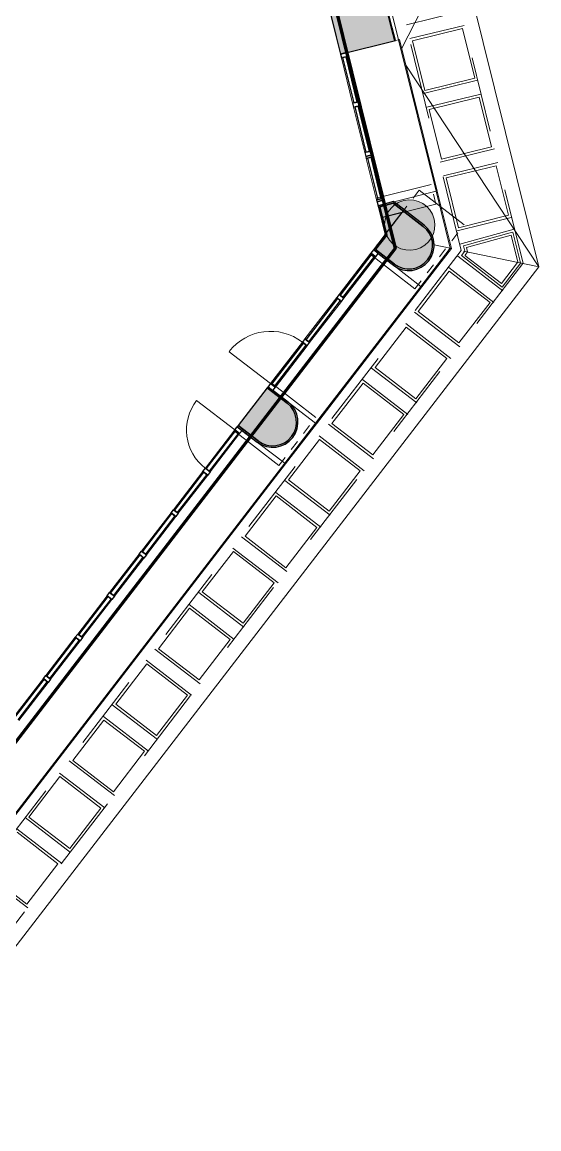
# Model space of a CAD drawing. Header units: metres. Extents: x -227.9 to -141.2, y 39.1 to 90.3.
# Drawn here: x -146.27 to -141.15, y 39.07 to 50.03 of the extents above; entities that cross this region are included whole.
import ezdxf

# ---------------------------------------------------------------- set-up
doc = ezdxf.new("R2010")
doc.units = ezdxf.units.M
doc.linetypes.add('JIS_02_0.7', pattern=[1.35, 0.75, -0.6])
doc.linetypes.add('Projeté', pattern=[0.003969, 0.002381, -0.001587])
for name, color, linetype, lineweight, true_color in [('A-DETL', 94, 'Continuous', 5, 0x00a600), ('A-DETL-MBND', 9, 'Continuous', 5, 0xc0c0c0), ('S-COLS', 8, 'Continuous', 9, 0x7f7f7f)]:
    doc.layers.add(name, color=color, linetype=linetype, lineweight=lineweight, true_color=true_color)
for name, color, linetype, lineweight in [('A-GLAZ', 7, 'Continuous', 5), ('A-WALL', 7, 'Continuous', 5), ('Q-SPCQ', 7, 'Continuous', 5)]:
    doc.layers.add(name, color=color, linetype=linetype, lineweight=lineweight)
doc.layers.add('Chambre', color=40, linetype='Continuous')

msp = doc.modelspace()

# ---------------------------------------------------------------- hatches: boundary and pattern name
at = {"layer": 'A-WALL', "true_color": 0x808080}
h = msp.add_hatch(color=8, dxfattribs=at)
h.paths.add_polyline_path([(-142.674, 47.929), (-142.505, 48.148), (-142.715, 48.096)])
h.paths.add_polyline_path([(-143.101, 49.863), (-143.053, 49.875), (-143.051, 49.865), (-142.614, 49.973), (-143.28, 52.662), (-143.717, 52.554), (-143.714, 52.545), (-143.763, 52.533), (-143.753, 52.494), (-143.802, 52.482), (-143.16, 49.89), (-143.111, 49.902)])
h.paths.add_polyline_path([(-146.597, 63.976), (-146.549, 63.988), (-146.546, 63.978), (-146.109, 64.087), (-146.372, 65.148), (-146.809, 65.04), (-146.807, 65.03), (-146.855, 65.018), (-146.846, 64.979), (-146.894, 64.967), (-146.655, 64.003), (-146.607, 64.015)])
h.paths.add_polyline_path([(-147.615, 68.086), (-147.566, 68.098), (-147.564, 68.088), (-147.127, 68.196), (-147.257, 68.72), (-147.791, 68.588), (-147.673, 68.112), (-147.625, 68.124)])
h = msp.add_hatch(color=8, dxfattribs=at)
h.paths.add_polyline_path([(-142.614, 49.973), (-142.604, 49.976), (-143.27, 52.665), (-143.28, 52.662), (-142.959, 51.367)])
h.paths.add_polyline_path([(-146.109, 64.087), (-146.1, 64.089), (-146.363, 65.151), (-146.372, 65.148), (-146.248, 64.646)])
h.paths.add_polyline_path([(-147.127, 68.196), (-147.118, 68.198), (-147.247, 68.723), (-147.257, 68.72)])
for points in [[(-143.117, 49.718), (-142.583, 49.85), (-142.614, 49.973), (-143.051, 49.865), (-143.053, 49.875), (-143.101, 49.863), (-143.111, 49.902), (-143.16, 49.89)], [(-142.583, 49.85), (-142.573, 49.852), (-142.604, 49.976), (-142.614, 49.973), (-142.602, 49.925)], [(-142.436, 47.588), (-142.384, 47.595), (-142.334, 47.613), (-142.29, 47.642), (-142.254, 47.68), (-142.226, 47.725), (-142.21, 47.775), (-142.205, 47.827), (-142.212, 47.879), (-142.23, 47.929), (-142.259, 47.973), (-142.297, 48.009), (-142.595, 48.239), (-142.727, 48.204), (-142.658, 47.925), (-142.769, 47.78), (-142.583, 47.637), (-142.538, 47.61), (-142.488, 47.593)], [(-143.783, 45.822), (-143.727, 45.829), (-143.675, 45.848), (-143.628, 45.879), (-143.589, 45.919), (-143.56, 45.967), (-143.543, 46.02), (-143.537, 46.076), (-143.545, 46.131), (-143.564, 46.184), (-143.595, 46.231), (-143.635, 46.27), (-143.833, 46.422), (-143.842, 46.41), (-143.644, 46.258), (-143.606, 46.221), (-143.576, 46.175), (-143.559, 46.128), (-143.552, 46.076), (-143.557, 46.023), (-143.574, 45.973), (-143.601, 45.928), (-143.638, 45.89), (-143.682, 45.862), (-143.731, 45.843), (-143.783, 45.837), (-143.836, 45.842), (-143.886, 45.858), (-143.931, 45.885), (-144.129, 46.038), (-144.137, 46.026), (-143.94, 45.873), (-143.892, 45.844), (-143.839, 45.827)], [(-143.783, 45.837), (-143.731, 45.843), (-143.682, 45.862), (-143.638, 45.89), (-143.601, 45.928), (-143.574, 45.973), (-143.557, 46.023), (-143.552, 46.076), (-143.559, 46.128), (-143.577, 46.177), (-143.606, 46.221), (-143.644, 46.258), (-143.842, 46.41), (-144.129, 46.038), (-143.931, 45.885), (-143.886, 45.858), (-143.836, 45.842)]]:
    msp.add_hatch(color=8, dxfattribs=at).paths.add_polyline_path(points)
h = msp.add_hatch(color=8, dxfattribs=at)
h.paths.add_polyline_path([(-142.436, 47.573), (-142.38, 47.58), (-142.328, 47.6), (-142.281, 47.63), (-142.242, 47.671), (-142.213, 47.719), (-142.195, 47.772), (-142.19, 47.828), (-142.197, 47.883), (-142.217, 47.936), (-142.247, 47.982), (-142.287, 48.021), (-142.592, 48.256), (-142.745, 48.215), (-142.674, 47.929), (-142.79, 47.777), (-142.592, 47.625), (-142.544, 47.596), (-142.491, 47.579)])
h.paths.add_polyline_path([(-142.436, 47.588), (-142.488, 47.593), (-142.538, 47.61), (-142.583, 47.637), (-142.769, 47.78), (-142.658, 47.925), (-142.727, 48.204), (-142.595, 48.239), (-142.297, 48.009), (-142.259, 47.973), (-142.23, 47.929), (-142.212, 47.879), (-142.205, 47.827), (-142.21, 47.775), (-142.226, 47.725), (-142.254, 47.68), (-142.29, 47.642), (-142.334, 47.613), (-142.384, 47.595)])
at = {"layer": 'S-COLS', "lineweight": 5, "true_color": 0x808080}
msp.add_hatch(color=8, dxfattribs=at).paths.add_polyline_path([(-142.427, 47.774), (-142.367, 47.782), (-142.319, 47.8), (-142.272, 47.831), (-142.233, 47.871), (-142.204, 47.919), (-142.186, 47.972), (-142.181, 48.028), (-142.188, 48.083), (-142.207, 48.136), (-142.238, 48.183), (-142.278, 48.222), (-142.326, 48.251), (-142.379, 48.268), (-142.435, 48.274), (-142.49, 48.266), (-142.543, 48.247), (-142.59, 48.217), (-142.629, 48.176), (-142.658, 48.128), (-142.675, 48.075), (-142.681, 48.02), (-142.674, 47.964), (-142.654, 47.912), (-142.624, 47.865), (-142.584, 47.826), (-142.536, 47.797), (-142.482, 47.779)])

# ---------------------------------------------------------------- linework, layer by layer
at = {"layer": 'A-DETL', "color": 9, "linetype": 'JIS_02_0.7', "lineweight": 9, "true_color": 0xc0c0c0}
for p, q in [((-141.956, 50.853), (-142.514, 49.657)), ((-141.309, 47.643), (-142.061, 50.68)), ((-141.921, 47.772), (-142.601, 50.546)), ((-142.464, 50.006), (-141.928, 50.138)), ((-142.429, 49.871), (-141.893, 50.002)), ((-141.909, 49.972), (-142.404, 49.849)), ((-141.787, 49.48), (-141.909, 49.972)), ((-142.404, 49.849), (-142.282, 49.357)), ((-142.296, 49.327), (-141.76, 49.458)), ((-142.282, 49.357), (-141.787, 49.48)), ((-142.262, 49.191), (-141.726, 49.322)), ((-141.742, 49.292), (-142.237, 49.169)), ((-141.62, 48.8), (-141.742, 49.292)), ((-142.237, 49.169), (-142.115, 48.677)), ((-142.115, 48.677), (-141.62, 48.8)), ((-142.129, 48.647), (-141.593, 48.778)), ((-142.095, 48.511), (-141.559, 48.643)), ((-141.575, 48.612), (-142.07, 48.49)), ((-141.453, 48.12), (-141.575, 48.612)), ((-142.07, 48.49), (-141.948, 47.997)), ((-141.962, 47.967), (-141.426, 48.099)), ((-141.948, 47.997), (-141.453, 48.12)), ((-141.936, 47.834), (-141.397, 47.982)), ((-141.413, 47.952), (-141.9, 47.817)), ((-141.426, 47.923), (-141.87, 47.8)), ((-141.426, 47.923), (-141.36, 47.656)), ((-141.411, 47.952), (-141.336, 47.651)), ((-141.9, 47.817), (-141.887, 47.764)), ((-141.921, 47.772), (-148.072, 39.769)), ((-141.165, 47.613), (-142.065, 47.801)), ((-141.956, 47.717), (-141.508, 47.373)), ((-141.918, 47.723), (-141.886, 47.764)), ((-141.516, 47.409), (-141.918, 47.723)), ((-141.524, 47.445), (-141.885, 47.723)), ((-141.882, 47.727), (-141.858, 47.758)), ((-141.87, 47.8), (-141.859, 47.758)), ((-141.31, 47.643), (-147.792, 39.209)), ((-142.045, 47.602), (-141.597, 47.258)), ((-141.524, 47.445), (-141.364, 47.654)), ((-141.515, 47.408), (-141.331, 47.648)), ((-142.348, 47.167), (-142.04, 47.567)), ((-142.04, 47.567), (-141.636, 47.257)), ((-141.944, 46.856), (-141.636, 47.257)), ((-142.383, 47.162), (-141.935, 46.818)), ((-142.348, 47.167), (-141.944, 46.856)), ((-142.471, 47.047), (-142.023, 46.703)), ((-142.774, 46.612), (-142.467, 47.012)), ((-142.467, 47.012), (-142.062, 46.701)), ((-142.81, 46.607), (-142.362, 46.263)), ((-142.774, 46.612), (-142.37, 46.301)), ((-142.37, 46.301), (-142.062, 46.701)), ((-142.898, 46.492), (-142.45, 46.148)), ((-143.201, 46.057), (-142.893, 46.457)), ((-142.893, 46.457), (-142.489, 46.146)), ((-143.236, 46.052), (-142.788, 45.708)), ((-143.201, 46.057), (-142.797, 45.746)), ((-142.797, 45.746), (-142.489, 46.146)), ((-143.632, 45.499), (-143.324, 45.899)), ((-143.328, 45.934), (-142.881, 45.59)), ((-143.324, 45.899), (-142.92, 45.588)), ((-143.227, 45.188), (-142.92, 45.588)), ((-143.667, 45.494), (-143.219, 45.15)), ((-143.632, 45.499), (-143.227, 45.188)), ((-144.061, 44.94), (-143.753, 45.34)), ((-143.758, 45.375), (-143.31, 45.031)), ((-143.753, 45.34), (-143.349, 45.029)), ((-143.657, 44.629), (-143.349, 45.029)), ((-144.096, 44.935), (-143.648, 44.591)), ((-144.061, 44.94), (-143.657, 44.629)), ((-144.485, 44.389), (-144.177, 44.789)), ((-144.182, 44.824), (-143.734, 44.48)), ((-144.177, 44.789), (-143.773, 44.478)), ((-144.08, 44.078), (-143.773, 44.478)), ((-144.52, 44.384), (-144.072, 44.04)), ((-144.485, 44.389), (-144.08, 44.078)), ((-144.919, 43.827), (-144.611, 44.228)), ((-144.616, 44.263), (-144.168, 43.918)), ((-144.611, 44.228), (-144.207, 43.917)), ((-144.514, 43.517), (-144.207, 43.917)), ((-144.954, 43.823), (-144.506, 43.478)), ((-144.919, 43.827), (-144.514, 43.517)), ((-145.342, 43.276), (-145.034, 43.677)), ((-145.039, 43.712), (-144.591, 43.367)), ((-145.034, 43.677), (-144.63, 43.366)), ((-144.938, 42.966), (-144.63, 43.366)), ((-145.377, 43.272), (-144.929, 42.927)), ((-145.342, 43.276), (-144.938, 42.966)), ((-145.767, 42.72), (-145.46, 43.12)), ((-145.464, 43.155), (-145.016, 42.811)), ((-145.46, 43.12), (-145.055, 42.81)), ((-145.363, 42.409), (-145.055, 42.81)), ((-145.803, 42.715), (-145.355, 42.371)), ((-145.767, 42.72), (-145.363, 42.409)), ((-146.202, 42.158), (-145.894, 42.559)), ((-145.898, 42.594), (-145.45, 42.249)), ((-145.894, 42.559), (-145.489, 42.248)), ((-145.797, 41.848), (-145.489, 42.248)), ((-146.237, 42.154), (-145.789, 41.809)), ((-146.202, 42.158), (-145.797, 41.848)), ((-146.322, 42.043), (-145.874, 41.699)), ((-146.317, 42.008), (-145.913, 41.697)), ((-146.221, 41.297), (-145.913, 41.697)), ((-146.66, 41.603), (-146.212, 41.258)), ((-146.625, 41.607), (-146.221, 41.297))]:
    msp.add_line(p, q, dxfattribs=at)
at = {"layer": 'A-DETL', "color": 7}
for q in [(-141.956, 50.853), (-147.723, 39.07)]:
    msp.add_line((-141.153, 47.61), q, dxfattribs=at)
at = {"layer": 'A-DETL', "color": 7, "linetype": 'JIS_02_0.7'}
msp.add_line((-143.071, 49.531), (-143.234, 50.191), dxfattribs=at)
at = {"layer": 'A-DETL-MBND', "lineweight": 9}
for p, q in [((-142.51, 49.775), (-141.956, 50.853)), ((-141.956, 50.853), (-141.153, 47.61)), ((-141.153, 47.61), (-142.469, 49.609)), ((-147.723, 39.07), (-141.153, 47.61))]:
    msp.add_line(p, q, dxfattribs=at)
at = {"layer": 'A-GLAZ', "lineweight": 9}
for p, q in [((-142.541, 49.86), (-142.573, 49.852)), ((-142.532, 49.863), (-142.541, 49.86)), ((-142.169, 48.358), (-142.541, 49.86)), ((-142.16, 48.36), (-142.532, 49.863)), ((-143.107, 49.679), (-142.996, 49.23)), ((-142.938, 49.244), (-143.049, 49.693)), ((-142.987, 49.191), (-142.875, 48.742)), ((-142.817, 48.756), (-142.928, 49.206)), ((-142.759, 48.273), (-142.861, 48.684)), ((-142.701, 48.288), (-142.803, 48.698)), ((-142.22, 48.425), (-142.763, 48.29)), ((-141.892, 48.027), (-142.336, 48.368)), ((-142.169, 48.358), (-142.16, 48.36)), ((-142.715, 48.096), (-142.172, 48.231)), ((-143.13, 47.336), (-142.815, 47.746)), ((-142.767, 47.709), (-143.082, 47.3)), ((-142.824, 47.734), (-142.38, 47.392)), ((-143.363, 46.061), (-142.32, 47.416)), ((-143.355, 46.055), (-142.312, 47.41)), ((-142.32, 47.416), (-142.312, 47.41)), ((-143.469, 46.895), (-143.154, 47.305)), ((-143.107, 47.268), (-143.422, 46.859)), ((-143.809, 46.454), (-143.494, 46.863)), ((-143.446, 46.827), (-143.761, 46.417)), ((-143.809, 46.454), (-144.218, 46.769)), ((-143.361, 46.118), (-143.804, 46.459)), ((-144.163, 45.994), (-144.541, 46.285)), ((-143.363, 46.061), (-143.635, 46.27)), ((-143.357, 46.056), (-143.363, 46.061)), ((-143.355, 46.055), (-143.356, 46.055)), ((-144.163, 45.994), (-144.454, 45.615)), ((-144.407, 45.578), (-144.115, 45.957)), ((-144.17, 45.984), (-143.726, 45.642)), ((-144.091, 45.989), (-143.924, 45.861)), ((-146.536, 41.936), (-143.668, 45.664)), ((-146.528, 41.93), (-143.66, 45.658)), ((-144.478, 45.583), (-144.77, 45.204)), ((-144.722, 45.168), (-144.431, 45.547)), ((-144.794, 45.173), (-145.086, 44.794)), ((-145.038, 44.757), (-144.747, 45.136)), ((-145.11, 44.762), (-145.402, 44.383)), ((-145.354, 44.346), (-145.063, 44.725)), ((-145.426, 44.351), (-145.718, 43.972)), ((-145.67, 43.936), (-145.379, 44.315)), ((-145.742, 43.941), (-146.034, 43.562)), ((-145.986, 43.525), (-145.695, 43.904)), ((-146.058, 43.53), (-146.35, 43.151)), ((-146.302, 43.114), (-146.011, 43.493))]:
    msp.add_line(p, q, dxfattribs=at)
at = {"layer": 'A-GLAZ', "lineweight": 25}
for p, q in [((-143.059, 49.732), (-143.117, 49.718)), ((-143.117, 49.718), (-143.107, 49.679)), ((-143.107, 49.679), (-143.049, 49.693)), ((-143.061, 49.691), (-143.096, 49.682)), ((-143.096, 49.682), (-142.985, 49.233)), ((-142.95, 49.241), (-143.061, 49.691)), ((-143.049, 49.693), (-143.059, 49.732)), ((-142.938, 49.244), (-142.996, 49.23)), ((-142.996, 49.23), (-142.987, 49.191)), ((-142.985, 49.233), (-142.95, 49.241)), ((-142.928, 49.206), (-142.938, 49.244)), ((-142.987, 49.191), (-142.928, 49.206)), ((-142.94, 49.203), (-142.975, 49.194)), ((-142.975, 49.194), (-142.864, 48.745)), ((-142.829, 48.754), (-142.94, 49.203)), ((-142.817, 48.756), (-142.875, 48.742)), ((-142.875, 48.742), (-142.866, 48.703)), ((-142.866, 48.703), (-142.807, 48.718)), ((-142.807, 48.718), (-142.866, 48.703)), ((-142.866, 48.703), (-142.861, 48.684)), ((-142.864, 48.745), (-142.829, 48.754)), ((-142.861, 48.684), (-142.803, 48.698)), ((-142.814, 48.695), (-142.849, 48.687)), ((-142.849, 48.687), (-142.748, 48.276)), ((-142.807, 48.718), (-142.817, 48.756)), ((-142.713, 48.285), (-142.814, 48.695)), ((-142.803, 48.698), (-142.807, 48.718)), ((-142.701, 48.288), (-142.759, 48.273)), ((-142.759, 48.273), (-142.754, 48.254)), ((-142.696, 48.269), (-142.754, 48.254)), ((-142.754, 48.254), (-142.696, 48.269)), ((-142.754, 48.254), (-142.745, 48.215)), ((-142.748, 48.276), (-142.713, 48.285)), ((-142.696, 48.269), (-142.701, 48.288)), ((-142.687, 48.23), (-142.696, 48.269)), ((-142.745, 48.215), (-142.687, 48.23)), ((-142.805, 47.738), (-143.12, 47.329)), ((-143.092, 47.307), (-142.777, 47.717)), ((-142.79, 47.778), (-142.815, 47.746)), ((-142.815, 47.746), (-142.767, 47.709)), ((-142.777, 47.717), (-142.805, 47.738)), ((-142.743, 47.741), (-142.79, 47.778)), ((-142.767, 47.709), (-142.743, 47.741)), ((-143.145, 47.297), (-143.46, 46.888)), ((-143.431, 46.866), (-143.116, 47.275)), ((-143.13, 47.336), (-143.154, 47.305)), ((-143.154, 47.305), (-143.107, 47.268)), ((-143.116, 47.275), (-143.145, 47.297)), ((-143.082, 47.3), (-143.13, 47.336)), ((-143.12, 47.329), (-143.092, 47.307)), ((-143.107, 47.268), (-143.082, 47.3)), ((-143.484, 46.856), (-143.799, 46.447)), ((-143.771, 46.425), (-143.456, 46.834)), ((-143.469, 46.895), (-143.494, 46.863)), ((-143.494, 46.863), (-143.446, 46.827)), ((-143.456, 46.834), (-143.484, 46.856)), ((-143.422, 46.859), (-143.469, 46.895)), ((-143.46, 46.888), (-143.431, 46.866)), ((-143.446, 46.827), (-143.422, 46.859)), ((-143.809, 46.454), (-143.833, 46.422)), ((-143.833, 46.422), (-143.785, 46.386)), ((-143.761, 46.417), (-143.809, 46.454)), ((-143.799, 46.447), (-143.771, 46.425)), ((-143.785, 46.386), (-143.761, 46.417)), ((-144.445, 45.608), (-144.153, 45.987)), ((-144.124, 45.965), (-144.416, 45.586)), ((-144.163, 45.994), (-144.138, 46.026)), ((-144.115, 45.957), (-144.163, 45.994)), ((-144.153, 45.987), (-144.124, 45.965)), ((-144.138, 46.026), (-144.091, 45.989)), ((-144.091, 45.989), (-144.115, 45.957)), ((-144.478, 45.583), (-144.454, 45.615)), ((-144.454, 45.615), (-144.407, 45.578)), ((-144.76, 45.197), (-144.469, 45.576)), ((-144.44, 45.554), (-144.732, 45.175)), ((-144.431, 45.547), (-144.478, 45.583)), ((-144.469, 45.576), (-144.44, 45.554)), ((-144.416, 45.586), (-144.445, 45.608)), ((-144.407, 45.578), (-144.431, 45.547)), ((-144.794, 45.173), (-144.77, 45.204)), ((-144.77, 45.204), (-144.722, 45.168)), ((-144.732, 45.175), (-144.76, 45.197)), ((-145.076, 44.786), (-144.785, 45.165)), ((-144.756, 45.143), (-145.048, 44.764)), ((-144.747, 45.136), (-144.794, 45.173)), ((-144.785, 45.165), (-144.756, 45.143)), ((-144.722, 45.168), (-144.747, 45.136)), ((-145.392, 44.376), (-145.101, 44.755)), ((-145.11, 44.762), (-145.086, 44.794)), ((-145.063, 44.725), (-145.11, 44.762)), ((-145.101, 44.755), (-145.072, 44.733)), ((-145.086, 44.794), (-145.038, 44.757)), ((-145.048, 44.764), (-145.076, 44.786)), ((-145.038, 44.757), (-145.063, 44.725)), ((-145.072, 44.733), (-145.364, 44.354)), ((-145.708, 43.965), (-145.417, 44.344)), ((-145.388, 44.322), (-145.68, 43.943)), ((-145.426, 44.351), (-145.402, 44.383)), ((-145.379, 44.315), (-145.426, 44.351)), ((-145.417, 44.344), (-145.388, 44.322)), ((-145.402, 44.383), (-145.354, 44.346)), ((-145.364, 44.354), (-145.392, 44.376)), ((-145.354, 44.346), (-145.379, 44.315)), ((-145.742, 43.941), (-145.718, 43.972)), ((-145.718, 43.972), (-145.67, 43.936)), ((-146.024, 43.554), (-145.733, 43.933)), ((-145.704, 43.911), (-145.996, 43.532)), ((-145.695, 43.904), (-145.742, 43.941)), ((-145.733, 43.933), (-145.704, 43.911)), ((-145.68, 43.943), (-145.708, 43.965)), ((-145.67, 43.936), (-145.695, 43.904)), ((-146.058, 43.53), (-146.034, 43.562)), ((-146.011, 43.493), (-146.058, 43.53)), ((-146.034, 43.562), (-145.986, 43.525)), ((-145.996, 43.532), (-146.024, 43.554)), ((-146.34, 43.144), (-146.049, 43.523)), ((-146.02, 43.501), (-146.312, 43.122)), ((-146.049, 43.523), (-146.02, 43.501)), ((-145.986, 43.525), (-146.011, 43.493))]:
    msp.add_line(p, q, dxfattribs=at)
at = {"layer": 'A-GLAZ', "linetype": 'Projeté', "lineweight": 9}
for p, q in [((-142.336, 48.368), (-142.824, 47.734)), ((-142.172, 48.231), (-142.22, 48.425)), ((-142.763, 48.29), (-142.715, 48.096)), ((-142.38, 47.392), (-141.892, 48.027)), ((-143.804, 46.459), (-144.17, 45.984)), ((-143.726, 45.642), (-143.361, 46.118))]:
    msp.add_line(p, q, dxfattribs=at)
at = {"layer": 'A-GLAZ', "lineweight": 9}
for centre, radius, start, end in [((-143.809, 46.454), 0.517, 52.4282, 142.3913), ((-144.163, 45.994), 0.478, 142.4282, 232.4282)]:
    msp.add_arc(centre, radius, start, end, dxfattribs=at)
at = {"layer": 'A-WALL', "lineweight": 9}
for p, q in [((-143.28, 52.662), (-142.614, 49.973)), ((-142.614, 49.973), (-142.583, 49.85))]:
    msp.add_line(p, q, dxfattribs=at)
at = {"layer": 'A-WALL', "lineweight": 25}
for p, q in [((-142.604, 49.976), (-143.27, 52.665)), ((-143.802, 52.482), (-143.16, 49.89)), ((-143.16, 49.89), (-143.117, 49.718)), ((-142.573, 49.852), (-142.604, 49.976)), ((-143.117, 49.718), (-142.573, 49.852)), ((-142.592, 48.256), (-142.745, 48.215)), ((-142.287, 48.021), (-142.592, 48.256)), ((-142.745, 48.215), (-142.674, 47.929)), ((-142.595, 48.239), (-142.727, 48.204)), ((-142.727, 48.204), (-142.595, 48.239)), ((-142.727, 48.204), (-142.658, 47.925)), ((-142.658, 47.925), (-142.727, 48.204)), ((-142.505, 48.148), (-142.715, 48.096)), ((-142.674, 47.929), (-142.505, 48.148)), ((-142.297, 48.009), (-142.595, 48.239)), ((-142.595, 48.239), (-142.297, 48.009)), ((-142.715, 48.096), (-142.674, 47.929)), ((-142.674, 47.929), (-142.79, 47.778)), ((-142.658, 47.925), (-142.769, 47.78)), ((-142.769, 47.78), (-142.658, 47.925)), ((-142.769, 47.78), (-142.583, 47.637)), ((-142.583, 47.637), (-142.769, 47.78)), ((-142.743, 47.741), (-142.592, 47.625)), ((-143.842, 46.41), (-144.129, 46.038)), ((-143.833, 46.422), (-143.842, 46.41)), ((-143.644, 46.258), (-143.842, 46.41)), ((-143.842, 46.41), (-143.644, 46.258)), ((-143.635, 46.27), (-143.785, 46.386)), ((-144.129, 46.038), (-144.138, 46.026)), ((-144.138, 46.026), (-143.94, 45.873)), ((-144.129, 46.038), (-143.931, 45.885)), ((-143.931, 45.885), (-144.129, 46.038))]:
    msp.add_line(p, q, dxfattribs=at)
at = {"layer": 'A-WALL', "lineweight": 13}
msp.add_line((-142.542, 49.86), (-143.251, 52.723), dxfattribs=at)
at = {"layer": 'A-WALL', "lineweight": 25}
for centre, radius in [((-142.44, 47.823), 0.25), ((-142.44, 47.823), 0.235), ((-142.44, 47.823), 0.235), ((-143.787, 46.072), 0.25), ((-143.787, 46.072), 0.235), ((-143.787, 46.072), 0.235)]:
    msp.add_arc(centre, radius, 232.4282, 52.4282, dxfattribs=at)
at = {"layer": 'Chambre', "lineweight": 140}
msp.add_lwpolyline([(-153.452, 49.539), (-153.718, 50.588), (-152.163, 50.984), (-151.891, 49.899), (-143.615, 51.995), (-142.574, 47.792), (-148.312, 40.333), (-150.272, 40.333), (-156.666, 40.333), (-156.653, 49.814), (-153.805, 49.814), (-153.805, 49.539), (-153.452, 49.539)], dxfattribs=at)
at = {"layer": 'Q-SPCQ', "color": 9, "lineweight": 9, "true_color": 0xc0c0c0}
for p, q in [((-142.589, 48.254), (-142.169, 48.358)), ((-142.169, 48.358), (-142.167, 48.358)), ((-142.029, 47.794), (-142.169, 48.358)), ((-142.167, 48.358), (-142.165, 48.359)), ((-142.165, 48.359), (-142.163, 48.359)), ((-142.163, 48.359), (-142.162, 48.36)), ((-142.019, 47.792), (-142.16, 48.36)), ((-142.589, 48.254), (-142.563, 48.234)), ((-142.19, 47.827), (-142.03, 47.794)), ((-142.32, 47.416), (-142.029, 47.794)), ((-142.312, 47.41), (-142.019, 47.792)), ((-142.32, 47.416), (-142.592, 47.625)), ((-142.318, 47.414), (-142.32, 47.416)), ((-142.317, 47.413), (-142.318, 47.414)), ((-142.315, 47.412), (-142.317, 47.413)), ((-142.312, 47.41), (-142.315, 47.412)), ((-143.619, 46.257), (-143.363, 46.06)), ((-143.619, 46.257), (-143.603, 46.241)), ((-143.668, 45.664), (-143.363, 46.06)), ((-143.66, 45.658), (-143.355, 46.054)), ((-143.363, 46.06), (-143.355, 46.054)), ((-143.668, 45.664), (-143.924, 45.861)), ((-143.895, 45.845), (-143.924, 45.861)), ((-143.66, 45.658), (-143.668, 45.664))]:
    msp.add_line(p, q, dxfattribs=at)
at = {"layer": 'Q-SPCQ', "color": 9, "lineweight": 9, "true_color": 0xc0c0c0, "flags": 128}
for points in [[(-142.19, 47.827), (-142.195, 47.772), (-142.213, 47.719)], [(-142.206, 47.913), (-142.197, 47.883), (-142.19, 47.827)], [(-143.59, 46.225), (-143.584, 46.217), (-143.573, 46.201)], [(-143.56, 46.175), (-143.558, 46.171), (-143.553, 46.157)], [(-143.543, 46.122), (-143.543, 46.12), (-143.541, 46.111)], [(-143.847, 45.828), (-143.876, 45.837), (-143.89, 45.843)], [(-143.708, 45.835), (-143.72, 45.831), (-143.722, 45.831)], [(-143.798, 45.822), (-143.825, 45.824), (-143.835, 45.826)], [(-143.75, 45.825), (-143.772, 45.822), (-143.778, 45.822)]]:
    msp.add_lwpolyline(points, dxfattribs=at)
at = {"layer": 'Q-SPCQ', "color": 9, "lineweight": 9, "true_color": 0xc0c0c0}
msp.add_open_spline([(-142.029, 47.794), (-142.029, 47.794), (-142.027, 47.793), (-142.025, 47.793), (-142.023, 47.792), (-142.02, 47.792), (-142.019, 47.792), (-142.019, 47.792), (-142.019, 47.792)], degree=3, knots=[0, 0, 0, 0, 0.142857, 0.285714, 0.428571, 0.571429, 0.857143, 1, 1, 1, 1], dxfattribs=at)
at = {"layer": 'S-COLS', "lineweight": 15}
for start, end in [(13.7774, 193.7774), (193.7774, 13.7774)]:
    msp.add_arc((-142.431, 48.024), 0.25, start, end, dxfattribs=at)

doc.saveas('drawing.dxf')
